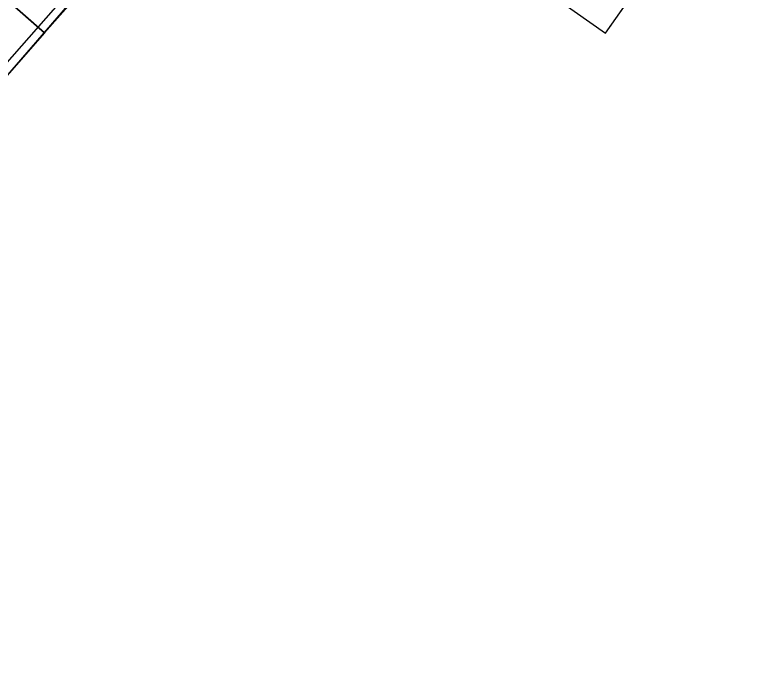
# Model space of a CAD drawing. Extents: x -1000 to 923337, y -63322 to 323191.
# Drawn here: x 208588 to 287553, y -35756 to 34718 of the extents above; entities that cross this region are included whole.
import ezdxf

# ---------------------------------------------------------------- set-up
doc = ezdxf.new("R2010")
doc.units = 0
doc.layers.add('punti tracciati', color=7, linetype='Continuous')
doc.layers.add('WF_ingombro_stive_2', color=1, linetype='Continuous')
doc.layers.add('WF ingombro stive 2', color=1, linetype='Continuous', lineweight=30)

# ---------------------------------------------------------------- blocks, each defined once
blk = doc.blocks.new('rilievo 2')
at = {"color": 8, "elevation": 339}
blk.add_lwpolyline([(255582, -534476), (256223, -533880), (260909, -539585), (259715, -540634), (265701, -548651), (265141, -549221), (270987, -555760), (278219, -563280), (283547, -558633), (291208, -565884), (309012, -545620), (309560, -546125), (291364, -567155), (283459, -559809), (278238, -564415), (270433, -556296)], dxfattribs=at)
blk = doc.blocks.new('punti tracciatura 2')
at = {"layer": 'WF_ingombro_stive_2', "ltscale": 0.5}
for p, q in [((1346527.561, -3485.643, 272.293), (1346550.164, -3505.494, 272.293)), ((1346550.164, -3505.495, 272.293), (1346527.561, -3485.643, 272.293)), ((1346555.206, -3499.756, 272.293), (1346550.164, -3505.495, 272.293)), ((1346550.164, -3505.494, 272.293), (1346545.122, -3511.233, 272.293))]:
    blk.add_line(p, q, dxfattribs=at)
at = {"layer": 'WF_ingombro_stive_2', "ltscale": 0.5, "elevation": 274.025, "flags": 128}
blk.add_lwpolyline([(1346607.385, -3499.139), (1346605.403, -3501.925), (1346610.455, -3505.52), (1346612.437, -3502.734)], dxfattribs=at)

msp = doc.modelspace()

# ---------------------------------------------------------------- linework, layer by layer
at = {"layer": 'WF ingombro stive 2'}
for points, elevation in [([(188441.9, 53272.9), (193484.2, 59011.8), (216838.2, 38500.2), (211796.2, 32761.7)], 302), ([(183399.9, 47534.4), (188441.9, 53272.9), (211796.5, 32762), (206754.5, 27023.5)], 302), ([(272086.8, 32736.5), (274579.8, 36240), (269527.7, 39834.9), (267034.7, 36331.3)], 2033.3)]:
    msp.add_lwpolyline(points, close=True, dxfattribs=dict(at, elevation=elevation))

# ---------------------------------------------------------------- block references
at = {"color": 251}
msp.add_blockref('rilievo 2', (-88161.4, 590117.4), dxfattribs=at)
at = {"layer": 'punti tracciati', "xscale": 1000, "yscale": 1000, "zscale": 1000}
msp.add_blockref('punti tracciatura 2', (-1346338367.3, 3538255.9, -271991), dxfattribs=at)

doc.saveas('drawing.dxf')
